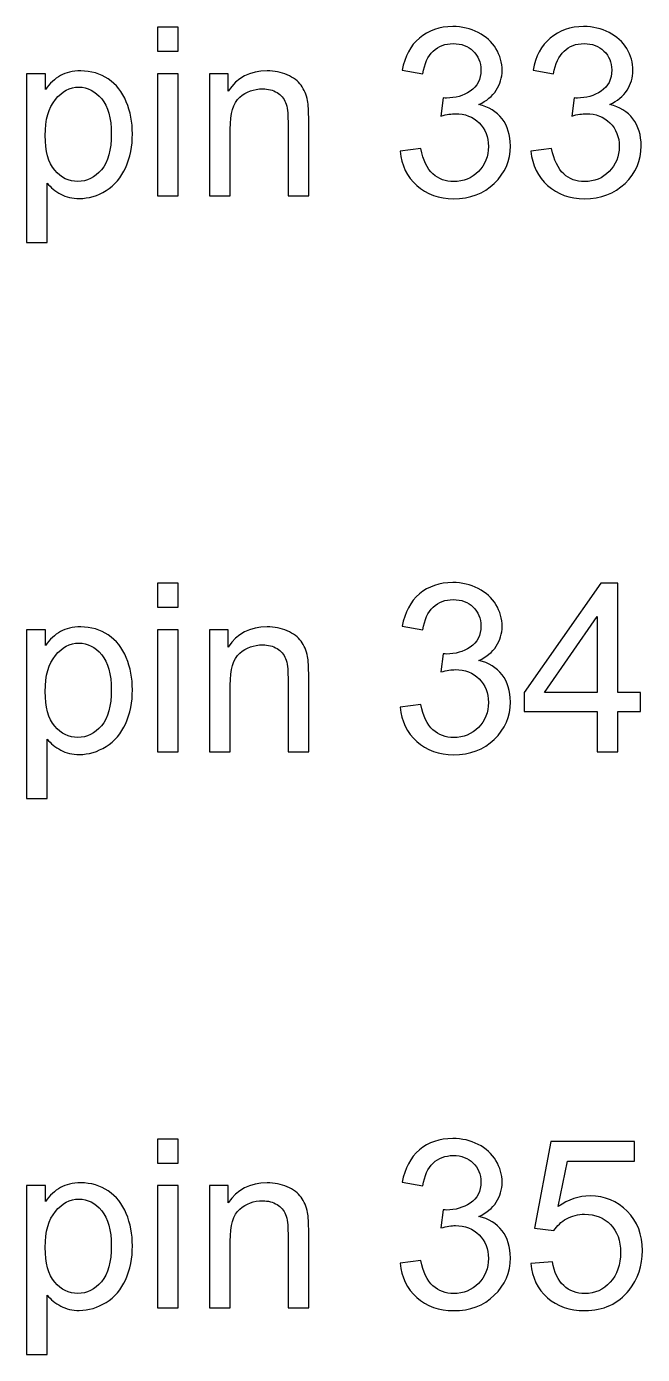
# Model space of a CAD drawing. Header units: centimetres. Extents: x -25.6 to 4.4, y -24.6 to -4.5.
# Drawn here: x -11.814 to -11.26, y -23.197 to -22.003 of the extents above; entities that cross this region are included whole.
import ezdxf

# ---------------------------------------------------------------- set-up
doc = ezdxf.new("R2010")
doc.units = ezdxf.units.CM
doc.header["$MEASUREMENT"] = 0
doc.layers.add('Layer 1', color=7, linetype='Continuous')

msp = doc.modelspace()

# ---------------------------------------------------------------- linework, layer by layer
at = {"layer": 'Layer 1', "color": 250}
for points, knots in [([(-11.69603, -22.02495), (-11.69603, -22.02495), (-11.69603, -22.00354), (-11.69603, -22.00354), (-11.69603, -22.00354), (-11.69603, -22.00354), (-11.6774, -22.00354), (-11.6774, -22.00354), (-11.6774, -22.00354), (-11.6774, -22.00354), (-11.6774, -22.02495), (-11.6774, -22.02495), (-11.6774, -22.02495), (-11.6774, -22.02495), (-11.69603, -22.02495), (-11.69603, -22.02495)], [0, 0, 0, 0, 0.25, 0.25, 0.25, 0.25, 0.5, 0.5, 0.5, 0.5, 0.75, 0.75, 0.75, 0.75, 1, 1, 1, 1]), ([(-11.47762, -22.11505), (-11.47762, -22.11505), (-11.45903, -22.11258), (-11.45903, -22.11258), (-11.45903, -22.11258), (-11.45688, -22.12313), (-11.45324, -22.13072), (-11.44813, -22.13537), (-11.44813, -22.13537), (-11.44298, -22.14003), (-11.43673, -22.14236), (-11.42936, -22.14236), (-11.42936, -22.14236), (-11.42061, -22.14236), (-11.4132, -22.13933), (-11.40717, -22.13326), (-11.40717, -22.13326), (-11.40117, -22.12719), (-11.39814, -22.11968), (-11.39814, -22.11072), (-11.39814, -22.11072), (-11.39814, -22.10218), (-11.40092, -22.09512), (-11.4065, -22.08958), (-11.4065, -22.08958), (-11.41211, -22.08404), (-11.4192, -22.08126), (-11.42781, -22.08126), (-11.42781, -22.08126), (-11.43133, -22.08126), (-11.43571, -22.08196), (-11.44093, -22.08334), (-11.44093, -22.08334), (-11.44093, -22.08334), (-11.43885, -22.06701), (-11.43885, -22.06701), (-11.43885, -22.06701), (-11.43761, -22.06715), (-11.43663, -22.06722), (-11.43585, -22.06722), (-11.43585, -22.06722), (-11.42795, -22.06722), (-11.42082, -22.06514), (-11.41447, -22.06101), (-11.41447, -22.06101), (-11.40812, -22.05688), (-11.40495, -22.0505), (-11.40495, -22.04189), (-11.40495, -22.04189), (-11.40495, -22.03508), (-11.40727, -22.0294), (-11.4119, -22.02495), (-11.4119, -22.02495), (-11.41652, -22.02047), (-11.42248, -22.01822), (-11.42978, -22.01822), (-11.42978, -22.01822), (-11.43701, -22.01822), (-11.44305, -22.02051), (-11.44784, -22.02502), (-11.44784, -22.02502), (-11.45268, -22.02957), (-11.45578, -22.03642), (-11.45716, -22.04552), (-11.45716, -22.04552), (-11.45716, -22.04552), (-11.47575, -22.0422), (-11.47575, -22.0422), (-11.47575, -22.0422), (-11.47349, -22.02972), (-11.46831, -22.02005), (-11.46026, -22.01321), (-11.46026, -22.01321), (-11.45218, -22.00636), (-11.44217, -22.0029), (-11.43017, -22.0029), (-11.43017, -22.0029), (-11.42192, -22.0029), (-11.4143, -22.0047), (-11.40735, -22.00823), (-11.40735, -22.00823), (-11.4004, -22.01179), (-11.39507, -22.01663), (-11.39136, -22.02277), (-11.39136, -22.02277), (-11.3877, -22.0289), (-11.38583, -22.0354), (-11.38583, -22.04231), (-11.38583, -22.04231), (-11.38583, -22.04884), (-11.38759, -22.0548), (-11.39112, -22.0602), (-11.39112, -22.0602), (-11.39465, -22.06556), (-11.39983, -22.06983), (-11.40671, -22.073), (-11.40671, -22.073), (-11.39775, -22.07505), (-11.3908, -22.07935), (-11.38583, -22.08588), (-11.38583, -22.08588), (-11.38089, -22.09237), (-11.37842, -22.10052), (-11.37842, -22.11029), (-11.37842, -22.11029), (-11.37842, -22.12352), (-11.38322, -22.13474), (-11.39288, -22.14395), (-11.39288, -22.14395), (-11.40251, -22.15315), (-11.41472, -22.15774), (-11.42946, -22.15774), (-11.42946, -22.15774), (-11.44276, -22.15774), (-11.45381, -22.15379), (-11.46259, -22.14585), (-11.46259, -22.14585), (-11.47138, -22.13795), (-11.47639, -22.12768), (-11.47762, -22.11505)], [0, 0, 0, 0, 0.0333333, 0.0333333, 0.0333333, 0.0333333, 0.0666667, 0.0666667, 0.0666667, 0.0666667, 0.1, 0.1, 0.1, 0.1, 0.1333333, 0.1333333, 0.1333333, 0.1333333, 0.1666667, 0.1666667, 0.1666667, 0.1666667, 0.2, 0.2, 0.2, 0.2, 0.2333333, 0.2333333, 0.2333333, 0.2333333, 0.2666667, 0.2666667, 0.2666667, 0.2666667, 0.3, 0.3, 0.3, 0.3, 0.3333333, 0.3333333, 0.3333333, 0.3333333, 0.3666667, 0.3666667, 0.3666667, 0.3666667, 0.4, 0.4, 0.4, 0.4, 0.4333333, 0.4333333, 0.4333333, 0.4333333, 0.4666667, 0.4666667, 0.4666667, 0.4666667, 0.5, 0.5, 0.5, 0.5, 0.5333333, 0.5333333, 0.5333333, 0.5333333, 0.5666667, 0.5666667, 0.5666667, 0.5666667, 0.6, 0.6, 0.6, 0.6, 0.6333333, 0.6333333, 0.6333333, 0.6333333, 0.6666667, 0.6666667, 0.6666667, 0.6666667, 0.7, 0.7, 0.7, 0.7, 0.7333333, 0.7333333, 0.7333333, 0.7333333, 0.7666667, 0.7666667, 0.7666667, 0.7666667, 0.8, 0.8, 0.8, 0.8, 0.8333333, 0.8333333, 0.8333333, 0.8333333, 0.8666667, 0.8666667, 0.8666667, 0.8666667, 0.9, 0.9, 0.9, 0.9, 0.9333333, 0.9333333, 0.9333333, 0.9333333, 0.9666667, 0.9666667, 0.9666667, 0.9666667, 1, 1, 1, 1]), ([(-11.3599, -22.11505), (-11.3599, -22.11505), (-11.34131, -22.11258), (-11.34131, -22.11258), (-11.34131, -22.11258), (-11.33916, -22.12313), (-11.33552, -22.13072), (-11.33041, -22.13537), (-11.33041, -22.13537), (-11.32526, -22.14003), (-11.31901, -22.14236), (-11.31164, -22.14236), (-11.31164, -22.14236), (-11.30289, -22.14236), (-11.29548, -22.13933), (-11.28945, -22.13326), (-11.28945, -22.13326), (-11.28345, -22.12719), (-11.28042, -22.11968), (-11.28042, -22.11072), (-11.28042, -22.11072), (-11.28042, -22.10218), (-11.2832, -22.09512), (-11.28878, -22.08958), (-11.28878, -22.08958), (-11.29439, -22.08404), (-11.30148, -22.08126), (-11.31009, -22.08126), (-11.31009, -22.08126), (-11.31361, -22.08126), (-11.31799, -22.08196), (-11.32321, -22.08334), (-11.32321, -22.08334), (-11.32321, -22.08334), (-11.32113, -22.06701), (-11.32113, -22.06701), (-11.32113, -22.06701), (-11.31989, -22.06715), (-11.31891, -22.06722), (-11.31813, -22.06722), (-11.31813, -22.06722), (-11.31023, -22.06722), (-11.3031, -22.06514), (-11.29675, -22.06101), (-11.29675, -22.06101), (-11.2904, -22.05688), (-11.28723, -22.0505), (-11.28723, -22.04189), (-11.28723, -22.04189), (-11.28723, -22.03508), (-11.28955, -22.0294), (-11.29418, -22.02495), (-11.29418, -22.02495), (-11.2988, -22.02047), (-11.30476, -22.01822), (-11.31206, -22.01822), (-11.31206, -22.01822), (-11.31929, -22.01822), (-11.32533, -22.02051), (-11.33012, -22.02502), (-11.33012, -22.02502), (-11.33496, -22.02957), (-11.33806, -22.03642), (-11.33944, -22.04552), (-11.33944, -22.04552), (-11.33944, -22.04552), (-11.35803, -22.0422), (-11.35803, -22.0422), (-11.35803, -22.0422), (-11.35577, -22.02972), (-11.35059, -22.02005), (-11.34254, -22.01321), (-11.34254, -22.01321), (-11.33446, -22.00636), (-11.32445, -22.0029), (-11.31245, -22.0029), (-11.31245, -22.0029), (-11.3042, -22.0029), (-11.29658, -22.0047), (-11.28963, -22.00823), (-11.28963, -22.00823), (-11.28268, -22.01179), (-11.27735, -22.01663), (-11.27364, -22.02277), (-11.27364, -22.02277), (-11.26998, -22.0289), (-11.26811, -22.0354), (-11.26811, -22.04231), (-11.26811, -22.04231), (-11.26811, -22.04884), (-11.26987, -22.0548), (-11.2734, -22.0602), (-11.2734, -22.0602), (-11.27693, -22.06556), (-11.28211, -22.06983), (-11.28899, -22.073), (-11.28899, -22.073), (-11.28003, -22.07505), (-11.27308, -22.07935), (-11.26811, -22.08588), (-11.26811, -22.08588), (-11.26317, -22.09237), (-11.2607, -22.10052), (-11.2607, -22.11029), (-11.2607, -22.11029), (-11.2607, -22.12352), (-11.2655, -22.13474), (-11.27516, -22.14395), (-11.27516, -22.14395), (-11.28479, -22.15315), (-11.297, -22.15774), (-11.31174, -22.15774), (-11.31174, -22.15774), (-11.32504, -22.15774), (-11.33609, -22.15379), (-11.34487, -22.14585), (-11.34487, -22.14585), (-11.35366, -22.13795), (-11.35867, -22.12768), (-11.3599, -22.11505)], [0, 0, 0, 0, 0.0333333, 0.0333333, 0.0333333, 0.0333333, 0.0666667, 0.0666667, 0.0666667, 0.0666667, 0.1, 0.1, 0.1, 0.1, 0.1333333, 0.1333333, 0.1333333, 0.1333333, 0.1666667, 0.1666667, 0.1666667, 0.1666667, 0.2, 0.2, 0.2, 0.2, 0.2333333, 0.2333333, 0.2333333, 0.2333333, 0.2666667, 0.2666667, 0.2666667, 0.2666667, 0.3, 0.3, 0.3, 0.3, 0.3333333, 0.3333333, 0.3333333, 0.3333333, 0.3666667, 0.3666667, 0.3666667, 0.3666667, 0.4, 0.4, 0.4, 0.4, 0.4333333, 0.4333333, 0.4333333, 0.4333333, 0.4666667, 0.4666667, 0.4666667, 0.4666667, 0.5, 0.5, 0.5, 0.5, 0.5333333, 0.5333333, 0.5333333, 0.5333333, 0.5666667, 0.5666667, 0.5666667, 0.5666667, 0.6, 0.6, 0.6, 0.6, 0.6333333, 0.6333333, 0.6333333, 0.6333333, 0.6666667, 0.6666667, 0.6666667, 0.6666667, 0.7, 0.7, 0.7, 0.7, 0.7333333, 0.7333333, 0.7333333, 0.7333333, 0.7666667, 0.7666667, 0.7666667, 0.7666667, 0.8, 0.8, 0.8, 0.8, 0.8333333, 0.8333333, 0.8333333, 0.8333333, 0.8666667, 0.8666667, 0.8666667, 0.8666667, 0.9, 0.9, 0.9, 0.9, 0.9333333, 0.9333333, 0.9333333, 0.9333333, 0.9666667, 0.9666667, 0.9666667, 0.9666667, 1, 1, 1, 1]), ([(-11.81382, -22.19711), (-11.81382, -22.19711), (-11.81382, -22.04531), (-11.81382, -22.04531), (-11.81382, -22.04531), (-11.81382, -22.04531), (-11.79689, -22.04531), (-11.79689, -22.04531), (-11.79689, -22.04531), (-11.79689, -22.04531), (-11.79689, -22.05956), (-11.79689, -22.05956), (-11.79689, -22.05956), (-11.7929, -22.05399), (-11.78838, -22.04979), (-11.78334, -22.047), (-11.78334, -22.047), (-11.77833, -22.04422), (-11.77223, -22.0428), (-11.76507, -22.0428), (-11.76507, -22.0428), (-11.75568, -22.0428), (-11.74743, -22.04524), (-11.74026, -22.05004), (-11.74026, -22.05004), (-11.73307, -22.05487), (-11.72767, -22.06168), (-11.72404, -22.07046), (-11.72404, -22.07046), (-11.72037, -22.07925), (-11.71853, -22.08888), (-11.71853, -22.09936), (-11.71853, -22.09936), (-11.71853, -22.11057), (-11.72054, -22.1207), (-11.7246, -22.12969), (-11.7246, -22.12969), (-11.72862, -22.13869), (-11.73448, -22.14557), (-11.74217, -22.15037), (-11.74217, -22.15037), (-11.74986, -22.15513), (-11.75794, -22.15753), (-11.76641, -22.15753), (-11.76641, -22.15753), (-11.77261, -22.15753), (-11.77815, -22.15622), (-11.78309, -22.15361), (-11.78309, -22.15361), (-11.78803, -22.151), (-11.79205, -22.14769), (-11.79523, -22.1437), (-11.79523, -22.1437), (-11.79523, -22.1437), (-11.79523, -22.19711), (-11.79523, -22.19711), (-11.79523, -22.19711), (-11.79523, -22.19711), (-11.81382, -22.19711), (-11.81382, -22.19711)], [0, 0, 0, 0, 0.0666667, 0.0666667, 0.0666667, 0.0666667, 0.1333333, 0.1333333, 0.1333333, 0.1333333, 0.2, 0.2, 0.2, 0.2, 0.2666667, 0.2666667, 0.2666667, 0.2666667, 0.3333333, 0.3333333, 0.3333333, 0.3333333, 0.4, 0.4, 0.4, 0.4, 0.4666667, 0.4666667, 0.4666667, 0.4666667, 0.5333333, 0.5333333, 0.5333333, 0.5333333, 0.6, 0.6, 0.6, 0.6, 0.6666667, 0.6666667, 0.6666667, 0.6666667, 0.7333333, 0.7333333, 0.7333333, 0.7333333, 0.8, 0.8, 0.8, 0.8, 0.8666667, 0.8666667, 0.8666667, 0.8666667, 0.9333333, 0.9333333, 0.9333333, 0.9333333, 1, 1, 1, 1]), ([(-11.64907, -22.15506), (-11.64907, -22.15506), (-11.64907, -22.04531), (-11.64907, -22.04531), (-11.64907, -22.04531), (-11.64907, -22.04531), (-11.63235, -22.04531), (-11.63235, -22.04531), (-11.63235, -22.04531), (-11.63235, -22.04531), (-11.63235, -22.0609), (-11.63235, -22.0609), (-11.63235, -22.0609), (-11.62427, -22.04884), (-11.61263, -22.0428), (-11.59742, -22.0428), (-11.59742, -22.0428), (-11.59079, -22.0428), (-11.58472, -22.044), (-11.57918, -22.04637), (-11.57918, -22.04637), (-11.57361, -22.04877), (-11.56948, -22.05187), (-11.56673, -22.05575), (-11.56673, -22.05575), (-11.56394, -22.0596), (-11.56204, -22.06418), (-11.56091, -22.06947), (-11.56091, -22.06947), (-11.56024, -22.07293), (-11.55989, -22.07896), (-11.55989, -22.08757), (-11.55989, -22.08757), (-11.55989, -22.08757), (-11.55989, -22.15506), (-11.55989, -22.15506), (-11.55989, -22.15506), (-11.55989, -22.15506), (-11.57851, -22.15506), (-11.57851, -22.15506), (-11.57851, -22.15506), (-11.57851, -22.15506), (-11.57851, -22.08828), (-11.57851, -22.08828), (-11.57851, -22.08828), (-11.57851, -22.08073), (-11.57922, -22.07505), (-11.58067, -22.07127), (-11.58067, -22.07127), (-11.58211, -22.06753), (-11.58469, -22.06454), (-11.58836, -22.06231), (-11.58836, -22.06231), (-11.59206, -22.06006), (-11.59636, -22.05893), (-11.60134, -22.05893), (-11.60134, -22.05893), (-11.60928, -22.05893), (-11.61608, -22.06147), (-11.62187, -22.06648), (-11.62187, -22.06648), (-11.62762, -22.07152), (-11.63048, -22.08105), (-11.63048, -22.09512), (-11.63048, -22.09512), (-11.63048, -22.09512), (-11.63048, -22.15506), (-11.63048, -22.15506), (-11.63048, -22.15506), (-11.63048, -22.15506), (-11.64907, -22.15506), (-11.64907, -22.15506)], [0, 0, 0, 0, 0.0555556, 0.0555556, 0.0555556, 0.0555556, 0.1111111, 0.1111111, 0.1111111, 0.1111111, 0.1666667, 0.1666667, 0.1666667, 0.1666667, 0.2222222, 0.2222222, 0.2222222, 0.2222222, 0.2777778, 0.2777778, 0.2777778, 0.2777778, 0.3333333, 0.3333333, 0.3333333, 0.3333333, 0.3888889, 0.3888889, 0.3888889, 0.3888889, 0.4444444, 0.4444444, 0.4444444, 0.4444444, 0.5, 0.5, 0.5, 0.5, 0.5555556, 0.5555556, 0.5555556, 0.5555556, 0.6111111, 0.6111111, 0.6111111, 0.6111111, 0.6666667, 0.6666667, 0.6666667, 0.6666667, 0.7222222, 0.7222222, 0.7222222, 0.7222222, 0.7777778, 0.7777778, 0.7777778, 0.7777778, 0.8333333, 0.8333333, 0.8333333, 0.8333333, 0.8888889, 0.8888889, 0.8888889, 0.8888889, 0.9444444, 0.9444444, 0.9444444, 0.9444444, 1, 1, 1, 1]), ([(-11.69603, -22.15506), (-11.69603, -22.15506), (-11.69603, -22.04531), (-11.69603, -22.04531), (-11.69603, -22.04531), (-11.69603, -22.04531), (-11.6774, -22.04531), (-11.6774, -22.04531), (-11.6774, -22.04531), (-11.6774, -22.04531), (-11.6774, -22.15506), (-11.6774, -22.15506), (-11.6774, -22.15506), (-11.6774, -22.15506), (-11.69603, -22.15506), (-11.69603, -22.15506)], [0, 0, 0, 0, 0.25, 0.25, 0.25, 0.25, 0.5, 0.5, 0.5, 0.5, 0.75, 0.75, 0.75, 0.75, 1, 1, 1, 1]), ([(-11.79699, -22.1008), (-11.79699, -22.11491), (-11.79413, -22.12536), (-11.78842, -22.13213), (-11.78842, -22.13213), (-11.7827, -22.13887), (-11.77575, -22.14225), (-11.76764, -22.14225), (-11.76764, -22.14225), (-11.75939, -22.14225), (-11.75229, -22.13876), (-11.7464, -22.13174), (-11.7464, -22.13174), (-11.74051, -22.12476), (-11.73755, -22.11393), (-11.73755, -22.09925), (-11.73755, -22.09925), (-11.73755, -22.08524), (-11.74044, -22.0748), (-11.74619, -22.06782), (-11.74619, -22.06782), (-11.75194, -22.06087), (-11.75882, -22.05737), (-11.76679, -22.05737), (-11.76679, -22.05737), (-11.77473, -22.05737), (-11.78175, -22.06108), (-11.78785, -22.06849), (-11.78785, -22.06849), (-11.79396, -22.0759), (-11.79699, -22.08669), (-11.79699, -22.1008)], [0, 0, 0, 0, 0.125, 0.125, 0.125, 0.125, 0.25, 0.25, 0.25, 0.25, 0.375, 0.375, 0.375, 0.375, 0.5, 0.5, 0.5, 0.5, 0.625, 0.625, 0.625, 0.625, 0.75, 0.75, 0.75, 0.75, 0.875, 0.875, 0.875, 0.875, 1, 1, 1, 1]), ([(-11.69603, -22.52495), (-11.69603, -22.52495), (-11.69603, -22.50354), (-11.69603, -22.50354), (-11.69603, -22.50354), (-11.69603, -22.50354), (-11.6774, -22.50354), (-11.6774, -22.50354), (-11.6774, -22.50354), (-11.6774, -22.50354), (-11.6774, -22.52495), (-11.6774, -22.52495), (-11.6774, -22.52495), (-11.6774, -22.52495), (-11.69603, -22.52495), (-11.69603, -22.52495)], [0, 0, 0, 0, 0.25, 0.25, 0.25, 0.25, 0.5, 0.5, 0.5, 0.5, 0.75, 0.75, 0.75, 0.75, 1, 1, 1, 1]), ([(-11.47762, -22.61505), (-11.47762, -22.61505), (-11.45903, -22.61258), (-11.45903, -22.61258), (-11.45903, -22.61258), (-11.45688, -22.62313), (-11.45324, -22.63072), (-11.44813, -22.63537), (-11.44813, -22.63537), (-11.44298, -22.64003), (-11.43673, -22.64236), (-11.42936, -22.64236), (-11.42936, -22.64236), (-11.42061, -22.64236), (-11.4132, -22.63933), (-11.40717, -22.63326), (-11.40717, -22.63326), (-11.40117, -22.62719), (-11.39814, -22.61968), (-11.39814, -22.61072), (-11.39814, -22.61072), (-11.39814, -22.60218), (-11.40092, -22.59512), (-11.4065, -22.58958), (-11.4065, -22.58958), (-11.41211, -22.58404), (-11.4192, -22.58126), (-11.42781, -22.58126), (-11.42781, -22.58126), (-11.43133, -22.58126), (-11.43571, -22.58196), (-11.44093, -22.58334), (-11.44093, -22.58334), (-11.44093, -22.58334), (-11.43885, -22.56701), (-11.43885, -22.56701), (-11.43885, -22.56701), (-11.43761, -22.56715), (-11.43663, -22.56722), (-11.43585, -22.56722), (-11.43585, -22.56722), (-11.42795, -22.56722), (-11.42082, -22.56514), (-11.41447, -22.56101), (-11.41447, -22.56101), (-11.40812, -22.55688), (-11.40495, -22.5505), (-11.40495, -22.54189), (-11.40495, -22.54189), (-11.40495, -22.53508), (-11.40727, -22.5294), (-11.4119, -22.52495), (-11.4119, -22.52495), (-11.41652, -22.52047), (-11.42248, -22.51822), (-11.42978, -22.51822), (-11.42978, -22.51822), (-11.43701, -22.51822), (-11.44305, -22.52051), (-11.44784, -22.52502), (-11.44784, -22.52502), (-11.45268, -22.52957), (-11.45578, -22.53642), (-11.45716, -22.54552), (-11.45716, -22.54552), (-11.45716, -22.54552), (-11.47575, -22.5422), (-11.47575, -22.5422), (-11.47575, -22.5422), (-11.47349, -22.52972), (-11.46831, -22.52005), (-11.46026, -22.51321), (-11.46026, -22.51321), (-11.45218, -22.50636), (-11.44217, -22.5029), (-11.43017, -22.5029), (-11.43017, -22.5029), (-11.42192, -22.5029), (-11.4143, -22.5047), (-11.40735, -22.50823), (-11.40735, -22.50823), (-11.4004, -22.51179), (-11.39507, -22.51663), (-11.39136, -22.52277), (-11.39136, -22.52277), (-11.3877, -22.5289), (-11.38583, -22.5354), (-11.38583, -22.54231), (-11.38583, -22.54231), (-11.38583, -22.54884), (-11.38759, -22.5548), (-11.39112, -22.5602), (-11.39112, -22.5602), (-11.39465, -22.56556), (-11.39983, -22.56983), (-11.40671, -22.573), (-11.40671, -22.573), (-11.39775, -22.57505), (-11.3908, -22.57935), (-11.38583, -22.58588), (-11.38583, -22.58588), (-11.38089, -22.59237), (-11.37842, -22.60052), (-11.37842, -22.61029), (-11.37842, -22.61029), (-11.37842, -22.62352), (-11.38322, -22.63474), (-11.39288, -22.64395), (-11.39288, -22.64395), (-11.40251, -22.65315), (-11.41472, -22.65774), (-11.42946, -22.65774), (-11.42946, -22.65774), (-11.44276, -22.65774), (-11.45381, -22.65379), (-11.46259, -22.64585), (-11.46259, -22.64585), (-11.47138, -22.63795), (-11.47639, -22.62768), (-11.47762, -22.61505)], [0, 0, 0, 0, 0.0333333, 0.0333333, 0.0333333, 0.0333333, 0.0666667, 0.0666667, 0.0666667, 0.0666667, 0.1, 0.1, 0.1, 0.1, 0.1333333, 0.1333333, 0.1333333, 0.1333333, 0.1666667, 0.1666667, 0.1666667, 0.1666667, 0.2, 0.2, 0.2, 0.2, 0.2333333, 0.2333333, 0.2333333, 0.2333333, 0.2666667, 0.2666667, 0.2666667, 0.2666667, 0.3, 0.3, 0.3, 0.3, 0.3333333, 0.3333333, 0.3333333, 0.3333333, 0.3666667, 0.3666667, 0.3666667, 0.3666667, 0.4, 0.4, 0.4, 0.4, 0.4333333, 0.4333333, 0.4333333, 0.4333333, 0.4666667, 0.4666667, 0.4666667, 0.4666667, 0.5, 0.5, 0.5, 0.5, 0.5333333, 0.5333333, 0.5333333, 0.5333333, 0.5666667, 0.5666667, 0.5666667, 0.5666667, 0.6, 0.6, 0.6, 0.6, 0.6333333, 0.6333333, 0.6333333, 0.6333333, 0.6666667, 0.6666667, 0.6666667, 0.6666667, 0.7, 0.7, 0.7, 0.7, 0.7333333, 0.7333333, 0.7333333, 0.7333333, 0.7666667, 0.7666667, 0.7666667, 0.7666667, 0.8, 0.8, 0.8, 0.8, 0.8333333, 0.8333333, 0.8333333, 0.8333333, 0.8666667, 0.8666667, 0.8666667, 0.8666667, 0.9, 0.9, 0.9, 0.9, 0.9333333, 0.9333333, 0.9333333, 0.9333333, 0.9666667, 0.9666667, 0.9666667, 0.9666667, 1, 1, 1, 1]), ([(-11.30039, -22.65506), (-11.30039, -22.65506), (-11.30039, -22.61879), (-11.30039, -22.61879), (-11.30039, -22.61879), (-11.30039, -22.61879), (-11.36611, -22.61879), (-11.36611, -22.61879), (-11.36611, -22.61879), (-11.36611, -22.61879), (-11.36611, -22.60172), (-11.36611, -22.60172), (-11.36611, -22.60172), (-11.36611, -22.60172), (-11.29696, -22.50354), (-11.29696, -22.50354), (-11.29696, -22.50354), (-11.29696, -22.50354), (-11.28176, -22.50354), (-11.28176, -22.50354), (-11.28176, -22.50354), (-11.28176, -22.50354), (-11.28176, -22.60172), (-11.28176, -22.60172), (-11.28176, -22.60172), (-11.28176, -22.60172), (-11.2613, -22.60172), (-11.2613, -22.60172), (-11.2613, -22.60172), (-11.2613, -22.60172), (-11.2613, -22.61879), (-11.2613, -22.61879), (-11.2613, -22.61879), (-11.2613, -22.61879), (-11.28176, -22.61879), (-11.28176, -22.61879), (-11.28176, -22.61879), (-11.28176, -22.61879), (-11.28176, -22.65506), (-11.28176, -22.65506), (-11.28176, -22.65506), (-11.28176, -22.65506), (-11.30039, -22.65506), (-11.30039, -22.65506)], [0, 0, 0, 0, 0.0909091, 0.0909091, 0.0909091, 0.0909091, 0.1818182, 0.1818182, 0.1818182, 0.1818182, 0.2727273, 0.2727273, 0.2727273, 0.2727273, 0.3636364, 0.3636364, 0.3636364, 0.3636364, 0.4545455, 0.4545455, 0.4545455, 0.4545455, 0.5454545, 0.5454545, 0.5454545, 0.5454545, 0.6363636, 0.6363636, 0.6363636, 0.6363636, 0.7272727, 0.7272727, 0.7272727, 0.7272727, 0.8181818, 0.8181818, 0.8181818, 0.8181818, 0.9090909, 0.9090909, 0.9090909, 0.9090909, 1, 1, 1, 1]), ([(-11.30039, -22.60172), (-11.30039, -22.60172), (-11.30039, -22.53342), (-11.30039, -22.53342), (-11.30039, -22.53342), (-11.30039, -22.53342), (-11.3478, -22.60172), (-11.3478, -22.60172), (-11.3478, -22.60172), (-11.3478, -22.60172), (-11.30039, -22.60172), (-11.30039, -22.60172)], [0, 0, 0, 0, 0.3333333, 0.3333333, 0.3333333, 0.3333333, 0.6666667, 0.6666667, 0.6666667, 0.6666667, 1, 1, 1, 1]), ([(-11.81382, -22.69711), (-11.81382, -22.69711), (-11.81382, -22.54531), (-11.81382, -22.54531), (-11.81382, -22.54531), (-11.81382, -22.54531), (-11.79689, -22.54531), (-11.79689, -22.54531), (-11.79689, -22.54531), (-11.79689, -22.54531), (-11.79689, -22.55956), (-11.79689, -22.55956), (-11.79689, -22.55956), (-11.7929, -22.55399), (-11.78838, -22.54979), (-11.78334, -22.547), (-11.78334, -22.547), (-11.77833, -22.54422), (-11.77223, -22.5428), (-11.76507, -22.5428), (-11.76507, -22.5428), (-11.75568, -22.5428), (-11.74743, -22.54524), (-11.74026, -22.55004), (-11.74026, -22.55004), (-11.73307, -22.55487), (-11.72767, -22.56168), (-11.72404, -22.57046), (-11.72404, -22.57046), (-11.72037, -22.57925), (-11.71853, -22.58888), (-11.71853, -22.59936), (-11.71853, -22.59936), (-11.71853, -22.61057), (-11.72054, -22.6207), (-11.7246, -22.62969), (-11.7246, -22.62969), (-11.72862, -22.63869), (-11.73448, -22.64557), (-11.74217, -22.65037), (-11.74217, -22.65037), (-11.74986, -22.65513), (-11.75794, -22.65753), (-11.76641, -22.65753), (-11.76641, -22.65753), (-11.77261, -22.65753), (-11.77815, -22.65622), (-11.78309, -22.65361), (-11.78309, -22.65361), (-11.78803, -22.651), (-11.79205, -22.64769), (-11.79523, -22.6437), (-11.79523, -22.6437), (-11.79523, -22.6437), (-11.79523, -22.69711), (-11.79523, -22.69711), (-11.79523, -22.69711), (-11.79523, -22.69711), (-11.81382, -22.69711), (-11.81382, -22.69711)], [0, 0, 0, 0, 0.0666667, 0.0666667, 0.0666667, 0.0666667, 0.1333333, 0.1333333, 0.1333333, 0.1333333, 0.2, 0.2, 0.2, 0.2, 0.2666667, 0.2666667, 0.2666667, 0.2666667, 0.3333333, 0.3333333, 0.3333333, 0.3333333, 0.4, 0.4, 0.4, 0.4, 0.4666667, 0.4666667, 0.4666667, 0.4666667, 0.5333333, 0.5333333, 0.5333333, 0.5333333, 0.6, 0.6, 0.6, 0.6, 0.6666667, 0.6666667, 0.6666667, 0.6666667, 0.7333333, 0.7333333, 0.7333333, 0.7333333, 0.8, 0.8, 0.8, 0.8, 0.8666667, 0.8666667, 0.8666667, 0.8666667, 0.9333333, 0.9333333, 0.9333333, 0.9333333, 1, 1, 1, 1]), ([(-11.69603, -22.65506), (-11.69603, -22.65506), (-11.69603, -22.54531), (-11.69603, -22.54531), (-11.69603, -22.54531), (-11.69603, -22.54531), (-11.6774, -22.54531), (-11.6774, -22.54531), (-11.6774, -22.54531), (-11.6774, -22.54531), (-11.6774, -22.65506), (-11.6774, -22.65506), (-11.6774, -22.65506), (-11.6774, -22.65506), (-11.69603, -22.65506), (-11.69603, -22.65506)], [0, 0, 0, 0, 0.25, 0.25, 0.25, 0.25, 0.5, 0.5, 0.5, 0.5, 0.75, 0.75, 0.75, 0.75, 1, 1, 1, 1]), ([(-11.64907, -22.65506), (-11.64907, -22.65506), (-11.64907, -22.54531), (-11.64907, -22.54531), (-11.64907, -22.54531), (-11.64907, -22.54531), (-11.63235, -22.54531), (-11.63235, -22.54531), (-11.63235, -22.54531), (-11.63235, -22.54531), (-11.63235, -22.5609), (-11.63235, -22.5609), (-11.63235, -22.5609), (-11.62427, -22.54884), (-11.61263, -22.5428), (-11.59742, -22.5428), (-11.59742, -22.5428), (-11.59079, -22.5428), (-11.58472, -22.544), (-11.57918, -22.54637), (-11.57918, -22.54637), (-11.57361, -22.54877), (-11.56948, -22.55187), (-11.56673, -22.55575), (-11.56673, -22.55575), (-11.56394, -22.5596), (-11.56204, -22.56418), (-11.56091, -22.56947), (-11.56091, -22.56947), (-11.56024, -22.57293), (-11.55989, -22.57896), (-11.55989, -22.58757), (-11.55989, -22.58757), (-11.55989, -22.58757), (-11.55989, -22.65506), (-11.55989, -22.65506), (-11.55989, -22.65506), (-11.55989, -22.65506), (-11.57851, -22.65506), (-11.57851, -22.65506), (-11.57851, -22.65506), (-11.57851, -22.65506), (-11.57851, -22.58828), (-11.57851, -22.58828), (-11.57851, -22.58828), (-11.57851, -22.58073), (-11.57922, -22.57505), (-11.58067, -22.57127), (-11.58067, -22.57127), (-11.58211, -22.56753), (-11.58469, -22.56454), (-11.58836, -22.56231), (-11.58836, -22.56231), (-11.59206, -22.56006), (-11.59636, -22.55893), (-11.60134, -22.55893), (-11.60134, -22.55893), (-11.60928, -22.55893), (-11.61608, -22.56147), (-11.62187, -22.56648), (-11.62187, -22.56648), (-11.62762, -22.57152), (-11.63048, -22.58105), (-11.63048, -22.59512), (-11.63048, -22.59512), (-11.63048, -22.59512), (-11.63048, -22.65506), (-11.63048, -22.65506), (-11.63048, -22.65506), (-11.63048, -22.65506), (-11.64907, -22.65506), (-11.64907, -22.65506)], [0, 0, 0, 0, 0.0555556, 0.0555556, 0.0555556, 0.0555556, 0.1111111, 0.1111111, 0.1111111, 0.1111111, 0.1666667, 0.1666667, 0.1666667, 0.1666667, 0.2222222, 0.2222222, 0.2222222, 0.2222222, 0.2777778, 0.2777778, 0.2777778, 0.2777778, 0.3333333, 0.3333333, 0.3333333, 0.3333333, 0.3888889, 0.3888889, 0.3888889, 0.3888889, 0.4444444, 0.4444444, 0.4444444, 0.4444444, 0.5, 0.5, 0.5, 0.5, 0.5555556, 0.5555556, 0.5555556, 0.5555556, 0.6111111, 0.6111111, 0.6111111, 0.6111111, 0.6666667, 0.6666667, 0.6666667, 0.6666667, 0.7222222, 0.7222222, 0.7222222, 0.7222222, 0.7777778, 0.7777778, 0.7777778, 0.7777778, 0.8333333, 0.8333333, 0.8333333, 0.8333333, 0.8888889, 0.8888889, 0.8888889, 0.8888889, 0.9444444, 0.9444444, 0.9444444, 0.9444444, 1, 1, 1, 1]), ([(-11.79699, -22.6008), (-11.79699, -22.61491), (-11.79413, -22.62536), (-11.78842, -22.63213), (-11.78842, -22.63213), (-11.7827, -22.63887), (-11.77575, -22.64225), (-11.76764, -22.64225), (-11.76764, -22.64225), (-11.75939, -22.64225), (-11.75229, -22.63876), (-11.7464, -22.63174), (-11.7464, -22.63174), (-11.74051, -22.62476), (-11.73755, -22.61393), (-11.73755, -22.59925), (-11.73755, -22.59925), (-11.73755, -22.58524), (-11.74044, -22.5748), (-11.74619, -22.56782), (-11.74619, -22.56782), (-11.75194, -22.56087), (-11.75882, -22.55737), (-11.76679, -22.55737), (-11.76679, -22.55737), (-11.77473, -22.55737), (-11.78175, -22.56108), (-11.78785, -22.56849), (-11.78785, -22.56849), (-11.79396, -22.5759), (-11.79699, -22.58669), (-11.79699, -22.6008)], [0, 0, 0, 0, 0.125, 0.125, 0.125, 0.125, 0.25, 0.25, 0.25, 0.25, 0.375, 0.375, 0.375, 0.375, 0.5, 0.5, 0.5, 0.5, 0.625, 0.625, 0.625, 0.625, 0.75, 0.75, 0.75, 0.75, 0.875, 0.875, 0.875, 0.875, 1, 1, 1, 1]), ([(-11.69603, -23.02495), (-11.69603, -23.02495), (-11.69603, -23.00354), (-11.69603, -23.00354), (-11.69603, -23.00354), (-11.69603, -23.00354), (-11.6774, -23.00354), (-11.6774, -23.00354), (-11.6774, -23.00354), (-11.6774, -23.00354), (-11.6774, -23.02495), (-11.6774, -23.02495), (-11.6774, -23.02495), (-11.6774, -23.02495), (-11.69603, -23.02495), (-11.69603, -23.02495)], [0, 0, 0, 0, 0.25, 0.25, 0.25, 0.25, 0.5, 0.5, 0.5, 0.5, 0.75, 0.75, 0.75, 0.75, 1, 1, 1, 1]), ([(-11.47762, -23.11505), (-11.47762, -23.11505), (-11.45903, -23.11258), (-11.45903, -23.11258), (-11.45903, -23.11258), (-11.45688, -23.12313), (-11.45324, -23.13072), (-11.44813, -23.13537), (-11.44813, -23.13537), (-11.44298, -23.14003), (-11.43673, -23.14236), (-11.42936, -23.14236), (-11.42936, -23.14236), (-11.42061, -23.14236), (-11.4132, -23.13933), (-11.40717, -23.13326), (-11.40717, -23.13326), (-11.40117, -23.12719), (-11.39814, -23.11968), (-11.39814, -23.11072), (-11.39814, -23.11072), (-11.39814, -23.10218), (-11.40092, -23.09512), (-11.4065, -23.08958), (-11.4065, -23.08958), (-11.41211, -23.08404), (-11.4192, -23.08126), (-11.42781, -23.08126), (-11.42781, -23.08126), (-11.43133, -23.08126), (-11.43571, -23.08196), (-11.44093, -23.08334), (-11.44093, -23.08334), (-11.44093, -23.08334), (-11.43885, -23.06701), (-11.43885, -23.06701), (-11.43885, -23.06701), (-11.43761, -23.06715), (-11.43663, -23.06722), (-11.43585, -23.06722), (-11.43585, -23.06722), (-11.42795, -23.06722), (-11.42082, -23.06514), (-11.41447, -23.06101), (-11.41447, -23.06101), (-11.40812, -23.05688), (-11.40495, -23.0505), (-11.40495, -23.04189), (-11.40495, -23.04189), (-11.40495, -23.03508), (-11.40727, -23.0294), (-11.4119, -23.02495), (-11.4119, -23.02495), (-11.41652, -23.02047), (-11.42248, -23.01822), (-11.42978, -23.01822), (-11.42978, -23.01822), (-11.43701, -23.01822), (-11.44305, -23.02051), (-11.44784, -23.02502), (-11.44784, -23.02502), (-11.45268, -23.02957), (-11.45578, -23.03642), (-11.45716, -23.04552), (-11.45716, -23.04552), (-11.45716, -23.04552), (-11.47575, -23.0422), (-11.47575, -23.0422), (-11.47575, -23.0422), (-11.47349, -23.02972), (-11.46831, -23.02005), (-11.46026, -23.01321), (-11.46026, -23.01321), (-11.45218, -23.00636), (-11.44217, -23.0029), (-11.43017, -23.0029), (-11.43017, -23.0029), (-11.42192, -23.0029), (-11.4143, -23.0047), (-11.40735, -23.00823), (-11.40735, -23.00823), (-11.4004, -23.01179), (-11.39507, -23.01663), (-11.39136, -23.02277), (-11.39136, -23.02277), (-11.3877, -23.0289), (-11.38583, -23.0354), (-11.38583, -23.04231), (-11.38583, -23.04231), (-11.38583, -23.04884), (-11.38759, -23.0548), (-11.39112, -23.0602), (-11.39112, -23.0602), (-11.39465, -23.06556), (-11.39983, -23.06983), (-11.40671, -23.073), (-11.40671, -23.073), (-11.39775, -23.07505), (-11.3908, -23.07935), (-11.38583, -23.08588), (-11.38583, -23.08588), (-11.38089, -23.09237), (-11.37842, -23.10052), (-11.37842, -23.11029), (-11.37842, -23.11029), (-11.37842, -23.12352), (-11.38322, -23.13474), (-11.39288, -23.14395), (-11.39288, -23.14395), (-11.40251, -23.15315), (-11.41472, -23.15774), (-11.42946, -23.15774), (-11.42946, -23.15774), (-11.44276, -23.15774), (-11.45381, -23.15379), (-11.46259, -23.14585), (-11.46259, -23.14585), (-11.47138, -23.13795), (-11.47639, -23.12768), (-11.47762, -23.11505)], [0, 0, 0, 0, 0.0333333, 0.0333333, 0.0333333, 0.0333333, 0.0666667, 0.0666667, 0.0666667, 0.0666667, 0.1, 0.1, 0.1, 0.1, 0.1333333, 0.1333333, 0.1333333, 0.1333333, 0.1666667, 0.1666667, 0.1666667, 0.1666667, 0.2, 0.2, 0.2, 0.2, 0.2333333, 0.2333333, 0.2333333, 0.2333333, 0.2666667, 0.2666667, 0.2666667, 0.2666667, 0.3, 0.3, 0.3, 0.3, 0.3333333, 0.3333333, 0.3333333, 0.3333333, 0.3666667, 0.3666667, 0.3666667, 0.3666667, 0.4, 0.4, 0.4, 0.4, 0.4333333, 0.4333333, 0.4333333, 0.4333333, 0.4666667, 0.4666667, 0.4666667, 0.4666667, 0.5, 0.5, 0.5, 0.5, 0.5333333, 0.5333333, 0.5333333, 0.5333333, 0.5666667, 0.5666667, 0.5666667, 0.5666667, 0.6, 0.6, 0.6, 0.6, 0.6333333, 0.6333333, 0.6333333, 0.6333333, 0.6666667, 0.6666667, 0.6666667, 0.6666667, 0.7, 0.7, 0.7, 0.7, 0.7333333, 0.7333333, 0.7333333, 0.7333333, 0.7666667, 0.7666667, 0.7666667, 0.7666667, 0.8, 0.8, 0.8, 0.8, 0.8333333, 0.8333333, 0.8333333, 0.8333333, 0.8666667, 0.8666667, 0.8666667, 0.8666667, 0.9, 0.9, 0.9, 0.9, 0.9333333, 0.9333333, 0.9333333, 0.9333333, 0.9666667, 0.9666667, 0.9666667, 0.9666667, 1, 1, 1, 1]), ([(-11.36001, -23.11537), (-11.36001, -23.11537), (-11.34046, -23.11371), (-11.34046, -23.11371), (-11.34046, -23.11371), (-11.33902, -23.12324), (-11.33566, -23.13037), (-11.33041, -23.13516), (-11.33041, -23.13516), (-11.32512, -23.13996), (-11.31877, -23.14236), (-11.31132, -23.14236), (-11.31132, -23.14236), (-11.30236, -23.14236), (-11.29478, -23.13897), (-11.2886, -23.13223), (-11.2886, -23.13223), (-11.28239, -23.12546), (-11.27929, -23.1165), (-11.27929, -23.10535), (-11.27929, -23.10535), (-11.27929, -23.09473), (-11.28225, -23.08637), (-11.28821, -23.08023), (-11.28821, -23.08023), (-11.29418, -23.0741), (-11.30197, -23.07103), (-11.31164, -23.07103), (-11.31164, -23.07103), (-11.31764, -23.07103), (-11.32303, -23.0724), (-11.32787, -23.07512), (-11.32787, -23.07512), (-11.3327, -23.07784), (-11.33648, -23.08136), (-11.33923, -23.0857), (-11.33923, -23.0857), (-11.33923, -23.0857), (-11.35669, -23.08344), (-11.35669, -23.08344), (-11.35669, -23.08344), (-11.35669, -23.08344), (-11.34201, -23.00562), (-11.34201, -23.00562), (-11.34201, -23.00562), (-11.34201, -23.00562), (-11.26666, -23.00562), (-11.26666, -23.00562), (-11.26666, -23.00562), (-11.26666, -23.00562), (-11.26666, -23.0234), (-11.26666, -23.0234), (-11.26666, -23.0234), (-11.26666, -23.0234), (-11.32713, -23.0234), (-11.32713, -23.0234), (-11.32713, -23.0234), (-11.32713, -23.0234), (-11.33531, -23.06411), (-11.33531, -23.06411), (-11.33531, -23.06411), (-11.32621, -23.05776), (-11.31665, -23.05459), (-11.30666, -23.05459), (-11.30666, -23.05459), (-11.29344, -23.05459), (-11.28229, -23.05917), (-11.27319, -23.06835), (-11.27319, -23.06835), (-11.26408, -23.07752), (-11.25953, -23.0893), (-11.25953, -23.10369), (-11.25953, -23.10369), (-11.25953, -23.11742), (-11.26355, -23.12927), (-11.27153, -23.13926), (-11.27153, -23.13926), (-11.28126, -23.1515), (-11.29453, -23.15764), (-11.31132, -23.15764), (-11.31132, -23.15764), (-11.32512, -23.15764), (-11.33637, -23.15379), (-11.34508, -23.14606), (-11.34508, -23.14606), (-11.3538, -23.13834), (-11.35877, -23.12811), (-11.36001, -23.11537)], [0, 0, 0, 0, 0.0454545, 0.0454545, 0.0454545, 0.0454545, 0.0909091, 0.0909091, 0.0909091, 0.0909091, 0.1363636, 0.1363636, 0.1363636, 0.1363636, 0.1818182, 0.1818182, 0.1818182, 0.1818182, 0.2272727, 0.2272727, 0.2272727, 0.2272727, 0.2727273, 0.2727273, 0.2727273, 0.2727273, 0.3181818, 0.3181818, 0.3181818, 0.3181818, 0.3636364, 0.3636364, 0.3636364, 0.3636364, 0.4090909, 0.4090909, 0.4090909, 0.4090909, 0.4545455, 0.4545455, 0.4545455, 0.4545455, 0.5, 0.5, 0.5, 0.5, 0.5454545, 0.5454545, 0.5454545, 0.5454545, 0.5909091, 0.5909091, 0.5909091, 0.5909091, 0.6363636, 0.6363636, 0.6363636, 0.6363636, 0.6818182, 0.6818182, 0.6818182, 0.6818182, 0.7272727, 0.7272727, 0.7272727, 0.7272727, 0.7727273, 0.7727273, 0.7727273, 0.7727273, 0.8181818, 0.8181818, 0.8181818, 0.8181818, 0.8636364, 0.8636364, 0.8636364, 0.8636364, 0.9090909, 0.9090909, 0.9090909, 0.9090909, 0.9545455, 0.9545455, 0.9545455, 0.9545455, 1, 1, 1, 1]), ([(-11.81382, -23.19711), (-11.81382, -23.19711), (-11.81382, -23.04531), (-11.81382, -23.04531), (-11.81382, -23.04531), (-11.81382, -23.04531), (-11.79689, -23.04531), (-11.79689, -23.04531), (-11.79689, -23.04531), (-11.79689, -23.04531), (-11.79689, -23.05956), (-11.79689, -23.05956), (-11.79689, -23.05956), (-11.7929, -23.05399), (-11.78838, -23.04979), (-11.78334, -23.047), (-11.78334, -23.047), (-11.77833, -23.04422), (-11.77223, -23.0428), (-11.76507, -23.0428), (-11.76507, -23.0428), (-11.75568, -23.0428), (-11.74743, -23.04524), (-11.74026, -23.05004), (-11.74026, -23.05004), (-11.73307, -23.05487), (-11.72767, -23.06168), (-11.72404, -23.07046), (-11.72404, -23.07046), (-11.72037, -23.07925), (-11.71853, -23.08888), (-11.71853, -23.09936), (-11.71853, -23.09936), (-11.71853, -23.11057), (-11.72054, -23.1207), (-11.7246, -23.12969), (-11.7246, -23.12969), (-11.72862, -23.13869), (-11.73448, -23.14557), (-11.74217, -23.15037), (-11.74217, -23.15037), (-11.74986, -23.15513), (-11.75794, -23.15753), (-11.76641, -23.15753), (-11.76641, -23.15753), (-11.77261, -23.15753), (-11.77815, -23.15622), (-11.78309, -23.15361), (-11.78309, -23.15361), (-11.78803, -23.151), (-11.79205, -23.14769), (-11.79523, -23.1437), (-11.79523, -23.1437), (-11.79523, -23.1437), (-11.79523, -23.19711), (-11.79523, -23.19711), (-11.79523, -23.19711), (-11.79523, -23.19711), (-11.81382, -23.19711), (-11.81382, -23.19711)], [0, 0, 0, 0, 0.0666667, 0.0666667, 0.0666667, 0.0666667, 0.1333333, 0.1333333, 0.1333333, 0.1333333, 0.2, 0.2, 0.2, 0.2, 0.2666667, 0.2666667, 0.2666667, 0.2666667, 0.3333333, 0.3333333, 0.3333333, 0.3333333, 0.4, 0.4, 0.4, 0.4, 0.4666667, 0.4666667, 0.4666667, 0.4666667, 0.5333333, 0.5333333, 0.5333333, 0.5333333, 0.6, 0.6, 0.6, 0.6, 0.6666667, 0.6666667, 0.6666667, 0.6666667, 0.7333333, 0.7333333, 0.7333333, 0.7333333, 0.8, 0.8, 0.8, 0.8, 0.8666667, 0.8666667, 0.8666667, 0.8666667, 0.9333333, 0.9333333, 0.9333333, 0.9333333, 1, 1, 1, 1]), ([(-11.69603, -23.15506), (-11.69603, -23.15506), (-11.69603, -23.04531), (-11.69603, -23.04531), (-11.69603, -23.04531), (-11.69603, -23.04531), (-11.6774, -23.04531), (-11.6774, -23.04531), (-11.6774, -23.04531), (-11.6774, -23.04531), (-11.6774, -23.15506), (-11.6774, -23.15506), (-11.6774, -23.15506), (-11.6774, -23.15506), (-11.69603, -23.15506), (-11.69603, -23.15506)], [0, 0, 0, 0, 0.25, 0.25, 0.25, 0.25, 0.5, 0.5, 0.5, 0.5, 0.75, 0.75, 0.75, 0.75, 1, 1, 1, 1]), ([(-11.64907, -23.15506), (-11.64907, -23.15506), (-11.64907, -23.04531), (-11.64907, -23.04531), (-11.64907, -23.04531), (-11.64907, -23.04531), (-11.63235, -23.04531), (-11.63235, -23.04531), (-11.63235, -23.04531), (-11.63235, -23.04531), (-11.63235, -23.0609), (-11.63235, -23.0609), (-11.63235, -23.0609), (-11.62427, -23.04884), (-11.61263, -23.0428), (-11.59742, -23.0428), (-11.59742, -23.0428), (-11.59079, -23.0428), (-11.58472, -23.044), (-11.57918, -23.04637), (-11.57918, -23.04637), (-11.57361, -23.04877), (-11.56948, -23.05187), (-11.56673, -23.05575), (-11.56673, -23.05575), (-11.56394, -23.0596), (-11.56204, -23.06418), (-11.56091, -23.06947), (-11.56091, -23.06947), (-11.56024, -23.07293), (-11.55989, -23.07896), (-11.55989, -23.08757), (-11.55989, -23.08757), (-11.55989, -23.08757), (-11.55989, -23.15506), (-11.55989, -23.15506), (-11.55989, -23.15506), (-11.55989, -23.15506), (-11.57851, -23.15506), (-11.57851, -23.15506), (-11.57851, -23.15506), (-11.57851, -23.15506), (-11.57851, -23.08828), (-11.57851, -23.08828), (-11.57851, -23.08828), (-11.57851, -23.08073), (-11.57922, -23.07505), (-11.58067, -23.07127), (-11.58067, -23.07127), (-11.58211, -23.06753), (-11.58469, -23.06454), (-11.58836, -23.06231), (-11.58836, -23.06231), (-11.59206, -23.06006), (-11.59636, -23.05893), (-11.60134, -23.05893), (-11.60134, -23.05893), (-11.60928, -23.05893), (-11.61608, -23.06147), (-11.62187, -23.06648), (-11.62187, -23.06648), (-11.62762, -23.07152), (-11.63048, -23.08105), (-11.63048, -23.09512), (-11.63048, -23.09512), (-11.63048, -23.09512), (-11.63048, -23.15506), (-11.63048, -23.15506), (-11.63048, -23.15506), (-11.63048, -23.15506), (-11.64907, -23.15506), (-11.64907, -23.15506)], [0, 0, 0, 0, 0.0555556, 0.0555556, 0.0555556, 0.0555556, 0.1111111, 0.1111111, 0.1111111, 0.1111111, 0.1666667, 0.1666667, 0.1666667, 0.1666667, 0.2222222, 0.2222222, 0.2222222, 0.2222222, 0.2777778, 0.2777778, 0.2777778, 0.2777778, 0.3333333, 0.3333333, 0.3333333, 0.3333333, 0.3888889, 0.3888889, 0.3888889, 0.3888889, 0.4444444, 0.4444444, 0.4444444, 0.4444444, 0.5, 0.5, 0.5, 0.5, 0.5555556, 0.5555556, 0.5555556, 0.5555556, 0.6111111, 0.6111111, 0.6111111, 0.6111111, 0.6666667, 0.6666667, 0.6666667, 0.6666667, 0.7222222, 0.7222222, 0.7222222, 0.7222222, 0.7777778, 0.7777778, 0.7777778, 0.7777778, 0.8333333, 0.8333333, 0.8333333, 0.8333333, 0.8888889, 0.8888889, 0.8888889, 0.8888889, 0.9444444, 0.9444444, 0.9444444, 0.9444444, 1, 1, 1, 1]), ([(-11.79699, -23.1008), (-11.79699, -23.11491), (-11.79413, -23.12536), (-11.78842, -23.13213), (-11.78842, -23.13213), (-11.7827, -23.13887), (-11.77575, -23.14225), (-11.76764, -23.14225), (-11.76764, -23.14225), (-11.75939, -23.14225), (-11.75229, -23.13876), (-11.7464, -23.13174), (-11.7464, -23.13174), (-11.74051, -23.12476), (-11.73755, -23.11393), (-11.73755, -23.09925), (-11.73755, -23.09925), (-11.73755, -23.08524), (-11.74044, -23.0748), (-11.74619, -23.06782), (-11.74619, -23.06782), (-11.75194, -23.06087), (-11.75882, -23.05737), (-11.76679, -23.05737), (-11.76679, -23.05737), (-11.77473, -23.05737), (-11.78175, -23.06108), (-11.78785, -23.06849), (-11.78785, -23.06849), (-11.79396, -23.0759), (-11.79699, -23.08669), (-11.79699, -23.1008)], [0, 0, 0, 0, 0.125, 0.125, 0.125, 0.125, 0.25, 0.25, 0.25, 0.25, 0.375, 0.375, 0.375, 0.375, 0.5, 0.5, 0.5, 0.5, 0.625, 0.625, 0.625, 0.625, 0.75, 0.75, 0.75, 0.75, 0.875, 0.875, 0.875, 0.875, 1, 1, 1, 1])]:
    msp.add_open_spline(points, degree=3, knots=knots, dxfattribs=at)

doc.saveas('drawing.dxf')
